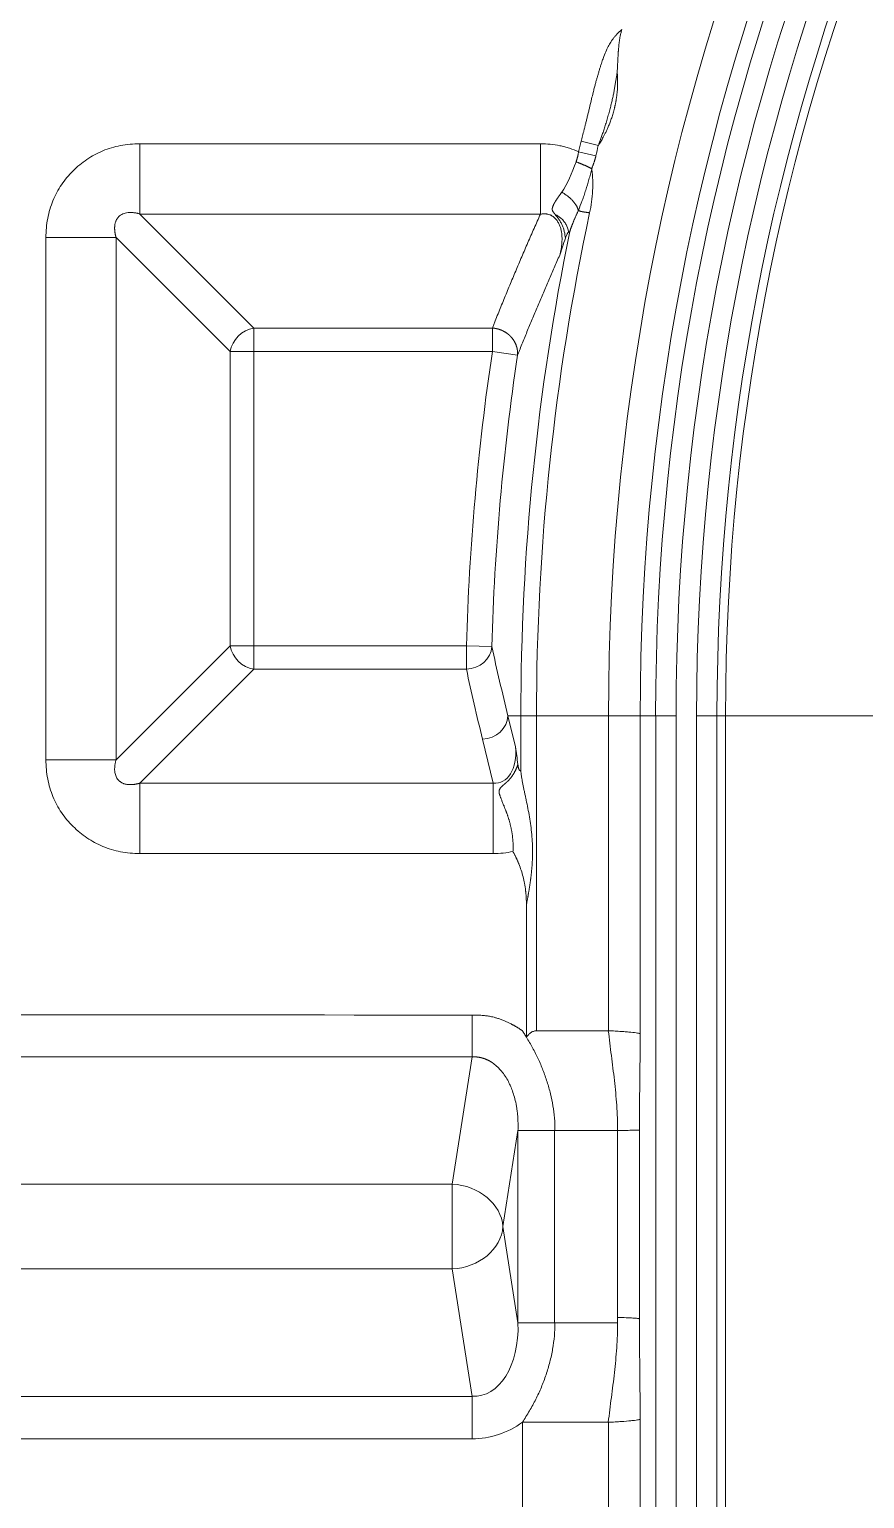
# Model space of a CAD drawing. Header units: millimetres. Extents: x 559 to 1112, y 323 to 643.
# Drawn here: x 647.7 to 664.14, y 481.92 to 510.86 of the extents above; entities that cross this region are included whole.
import ezdxf

# ---------------------------------------------------------------- set-up
doc = ezdxf.new("R2010")
doc.units = ezdxf.units.MM
doc.layers.add('core', color=7, linetype='Continuous', lineweight=20)

msp = doc.modelspace()

# ---------------------------------------------------------------- linework, layer by layer
at = {"layer": 'core', "lineweight": 13}
for p, q in [((657.761, 508.607), (649.872, 508.607)), ((657.761, 508.607), (657.761, 507.22)), ((658.853, 508.367), (658.513, 508.448)), ((658.563, 508.655), (658.902, 508.572)), ((649.872, 507.22), (657.761, 507.22)), ((649.872, 507.22), (652.115, 504.977)), ((648.023, 506.758), (648.023, 496.477)), ((649.41, 496.477), (649.41, 506.758)), ((651.653, 504.515), (649.41, 506.758)), ((652.115, 504.515), (652.115, 504.977)), ((656.814, 504.977), (652.115, 504.977)), ((656.814, 504.977), (656.814, 504.515)), ((651.653, 504.515), (651.653, 498.72)), ((651.653, 504.515), (652.115, 504.515)), ((652.115, 504.515), (656.814, 504.515)), ((652.115, 498.72), (652.115, 504.515)), ((657.309, 504.441), (656.814, 504.515)), ((649.407, 496.474), (651.653, 498.72)), ((652.115, 498.72), (651.653, 498.72)), ((652.115, 498.258), (652.115, 498.72)), ((656.303, 498.72), (652.115, 498.72)), ((656.303, 498.72), (656.303, 498.258)), ((656.803, 498.706), (656.303, 498.72)), ((652.115, 498.258), (649.872, 496.015)), ((652.115, 498.258), (656.303, 498.258)), ((657.121, 497.342), (657.272, 496.728)), ((657.121, 497.342), (657.375, 497.342)), ((657.375, 497.342), (657.375, 496.247)), ((657.683, 491.138), (657.683, 497.342)), ((659.101, 497.342), (659.101, 491.139)), ((659.725, 497.342), (660.03, 497.342)), ((659.725, 491.078), (659.725, 497.342)), ((660.03, 497.342), (660.432, 497.342)), ((660.03, 497.342), (660.03, 453.078)), ((660.432, 453.078), (660.432, 497.342)), ((660.835, 497.342), (661.237, 497.342)), ((660.835, 497.342), (660.835, 453.078)), ((661.237, 497.342), (661.406, 497.342)), ((661.237, 453.078), (661.237, 497.342)), ((661.406, 497.342), (661.406, 453.078)), ((661.406, 497.342), (668.237, 497.342)), ((656.833, 496.014), (656.621, 496.88)), ((656.833, 496.014), (649.872, 496.014)), ((656.833, 496.014), (656.833, 494.628)), ((649.873, 494.628), (656.833, 494.628)), ((657.485, 493.63), (657.485, 491.013)), ((656.414, 491.447), (656.414, 490.624)), ((637.823, 490.624), (656.414, 490.624)), ((656.022, 488.117), (656.414, 490.624)), ((657.319, 489.177), (657.022, 487.282)), ((657.319, 489.177), (658.04, 489.177)), ((657.319, 489.177), (657.319, 485.387)), ((658.038, 485.387), (658.038, 489.177)), ((659.278, 489.177), (659.278, 485.493)), ((659.71, 485.465), (659.71, 489.179)), ((656.022, 488.117), (635.748, 488.117)), ((656.022, 488.117), (656.022, 486.447)), ((657.022, 487.282), (657.319, 485.387)), ((635.748, 486.447), (656.022, 486.447)), ((656.414, 483.939), (656.022, 486.447)), ((658.038, 485.387), (657.319, 485.387)), ((656.414, 483.939), (637.823, 483.939)), ((656.414, 483.939), (656.414, 483.104)), ((657.407, 483.428), (659.097, 483.428)), ((657.407, 479.936), (657.407, 483.428)), ((659.101, 483.428), (659.101, 453.078)), ((659.725, 453.078), (659.725, 483.49)), ((637.823, 483.104), (656.414, 483.104))]:
    msp.add_line(p, q, dxfattribs=at)
for centre, radius, start, end in [((719.145, 493.318), 100.6, 102.90589, 234.03401), ((719.145, 493.318), 100.175, 102.90589, 234.02621), ((719.145, 493.318), 99.403, 102.30628, 234.05643), ((719.145, 493.318), 99.101, 102.30628, 234.08425), ((719.145, 493.318), 99.011, 102.22118, 234.09442), ((719.145, 487.282), 85.99, 123.28369, 167.55592), ((719.145, 487.282), 84.657, 122.80837, 166.81814), ((705.061, 497.342), 45.96, 90, 180), ((705.061, 497.342), 45.336, 90, 180), ((705.061, 497.342), 45.032, 90, 180), ((705.061, 497.342), 44.63, 90, 180), ((705.061, 497.342), 44.226, 90, 180), ((705.061, 497.342), 43.824, 90, 180), ((705.061, 497.342), 43.656, 90, 180), ((719.145, 487.282), 81.386, 147.85994, 164.81421), ((705.061, 497.342), 47.855, 166.3258, 166.5803), ((705.061, 497.342), 47.508, 166.3258, 166.5803), ((705.061, 497.342), 47.378, 167.9326, 180), ((705.061, 497.342), 47.686, 168.4674, 180), ((705.061, 497.342), 48.777, 171.5437, 178.3811), ((705.061, 497.342), 48.277, 171.5437, 178.3811)]:
    msp.add_arc(centre, radius, start, end, dxfattribs=at)
for centre, major_axis, ratio, start_param, end_param in [((652.115, 504.515), (0.356, 0.356), 0.854588, 0.863645, 2.277948), ((652.115, 498.72), (-0.356, 0.356), 0.854588, 0.863645, 2.277948), ((656.303, 498.72), (-0.492, -0.106), 0.915437, 1.375192, 2.878857), ((705.061, 509.483), (0, 51.523), 0.969622, 1.790417, 1.81791), ((656.621, 497.342), (-0.489, -0.12), 0.914519, 1.350722, 2.880241), ((656.749, 496.818), (-0.195, 0.797), 0.613375, 2.921519, 4.451041), ((656.749, 496.818), (-0.523, 2.137), 0.914519, 2.921519, 3.115273), ((656.022, 487.282), (0.994, -0.155), 0.826909, 0.18697, 1.699439), ((656.022, 487.282), (-0.994, -0.155), 0.826909, 1.442154, 2.954623), ((656.296, 485.528), (-0.247, 1.582), 0.628244, 3.01295, 4.525419), ((656.296, 485.528), (-0.376, 2.404), 0.826909, 3.01295, 3.535805)]:
    msp.add_ellipse(centre, major_axis=major_axis, ratio=ratio, start_param=start_param, end_param=end_param, dxfattribs=at)
for points, degree in [([(688.407, 563.599), (686.933, 563.005), (684.019, 561.732), (679.766, 559.573), (675.646, 557.171), (671.671, 554.535), (667.856, 551.672), (664.213, 548.594), (660.754, 545.31), (657.492, 541.83), (654.436, 538.168), (651.598, 534.335), (648.986, 530.344), (646.61, 526.209), (644.477, 521.943), (642.595, 517.56), (640.97, 513.076), (640.062, 510.029), (639.652, 508.493)], 3), ([(648.023, 506.758), (648.024, 506.888), (648.047, 507.141), (648.152, 507.491), (648.322, 507.806), (648.55, 508.079), (648.824, 508.308), (649.138, 508.478), (649.489, 508.583), (649.742, 508.606), (649.872, 508.607)], 3), ([(658.462, 508.253), (658.383, 508.028), (658.293, 507.815), (658.182, 507.65)], 3), ([(656.803, 498.706), (656.903, 498.251), (657.009, 497.796), (657.121, 497.342)], 3), ([(657.684, 497.342), (658.156, 497.342), (658.628, 497.342), (659.101, 497.342)], 3), ([(649.873, 494.628), (649.742, 494.628), (649.489, 494.652), (649.139, 494.757), (648.824, 494.927), (648.551, 495.155), (648.322, 495.429), (648.152, 495.743), (648.048, 496.093), (648.024, 496.346), (648.023, 496.477)], 3), ([(649.406, 496.477), (649.347, 496.477), (649.191, 496.477), (648.854, 496.477), (648.456, 496.477), (648.169, 496.477), (648.023, 496.477)], 3), ([(656.414, 491.447), (650.217, 491.451), (644.02, 491.455), (637.823, 491.459)], 3), ([(658.043, 489.177), (658.455, 489.177), (658.867, 489.177), (659.28, 489.177)], 3), ([(658.04, 485.387), (659.278, 485.387)], 1), ([(659.278, 485.493), (659.279, 485.457), (659.279, 485.422), (659.279, 485.387)], 3), ([(659.101, 483.428), (659.1, 483.428), (659.098, 483.428), (659.097, 483.428)], 3)]:
    msp.add_open_spline(points, degree=degree, dxfattribs=at)
for points, knots in [([(659.364, 510.859), (659.36, 510.855), (659.35, 510.846), (659.335, 510.833), (659.32, 510.819), (659.305, 510.804), (659.289, 510.788), (659.273, 510.771), (659.257, 510.754), (659.241, 510.736), (659.224, 510.716), (659.208, 510.696), (659.186, 510.668), (659.161, 510.632), (659.133, 510.588), (659.106, 510.543), (659.082, 510.496), (659.047, 510.425), (659.012, 510.339), (658.982, 510.25), (658.963, 510.193), (658.951, 510.155), (658.941, 510.124), (658.932, 510.093), (658.922, 510.062), (658.913, 510.031), (658.904, 510), (658.895, 509.969), (658.886, 509.939), (658.877, 509.909), (658.868, 509.878), (658.859, 509.846), (658.85, 509.813), (658.84, 509.777), (658.83, 509.74), (658.82, 509.7), (658.81, 509.659), (658.792, 509.589), (658.764, 509.472), (658.733, 509.343), (658.706, 509.231), (658.688, 509.155), (658.67, 509.082), (658.653, 509.012), (658.636, 508.945), (658.62, 508.881), (658.605, 508.82), (658.59, 508.762), (658.576, 508.707), (658.567, 508.672), (658.563, 508.655)], [0, 0, 0, 0, 0.008024, 0.016377, 0.025059, 0.034068, 0.043405, 0.053071, 0.06307, 0.073405, 0.084081, 0.095105, 0.106484, 0.128487, 0.15048, 0.172506, 0.194596, 0.216771, 0.272514, 0.311841, 0.334312, 0.348188, 0.362003, 0.375754, 0.389432, 0.403031, 0.416543, 0.429961, 0.443277, 0.456492, 0.469653, 0.483586, 0.498287, 0.513753, 0.529988, 0.547001, 0.564803, 0.583404, 0.63854, 0.716492, 0.750736, 0.783681, 0.81532, 0.845649, 0.874664, 0.902362, 0.928743, 0.953808, 0.977559, 1, 1, 1, 1]), ([(659.271, 510.006), (659.272, 510.018), (659.273, 510.041), (659.275, 510.074), (659.277, 510.107), (659.279, 510.139), (659.28, 510.17), (659.282, 510.2), (659.283, 510.229), (659.285, 510.257), (659.286, 510.285), (659.287, 510.311), (659.289, 510.337), (659.291, 510.362), (659.292, 510.387), (659.294, 510.41), (659.295, 510.433), (659.298, 510.459), (659.3, 510.488), (659.303, 510.519), (659.306, 510.55), (659.309, 510.581), (659.313, 510.612), (659.317, 510.642), (659.322, 510.673), (659.327, 510.704), (659.333, 510.735), (659.34, 510.765), (659.347, 510.797), (659.355, 510.828), (659.361, 510.849), (659.364, 510.859)], [0, 0, 0, 0, 0.040523, 0.079948, 0.118288, 0.155557, 0.191771, 0.226947, 0.261105, 0.294268, 0.326458, 0.3577, 0.388023, 0.417454, 0.446025, 0.473767, 0.500711, 0.526889, 0.564102, 0.600863, 0.637253, 0.673358, 0.709265, 0.745069, 0.780861, 0.816733, 0.852771, 0.889054, 0.925651, 0.96262, 1, 1, 1, 1]), ([(658.902, 508.572), (658.906, 508.583), (658.914, 508.605), (658.926, 508.639), (658.939, 508.674), (658.952, 508.711), (658.965, 508.75), (658.979, 508.79), (658.993, 508.831), (659.007, 508.875), (659.022, 508.92), (659.037, 508.966), (659.052, 509.014), (659.067, 509.064), (659.082, 509.115), (659.097, 509.168), (659.112, 509.222), (659.13, 509.289), (659.15, 509.366), (659.171, 509.454), (659.19, 509.54), (659.207, 509.624), (659.222, 509.706), (659.235, 509.785), (659.248, 509.861), (659.259, 509.935), (659.267, 509.983), (659.271, 510.006)], [0, 0, 0, 0, 0.023285, 0.047613, 0.072996, 0.099443, 0.126962, 0.155557, 0.185229, 0.215975, 0.24779, 0.280664, 0.314583, 0.349531, 0.385485, 0.422419, 0.460304, 0.499104, 0.56136, 0.622221, 0.681549, 0.739228, 0.79517, 0.849301, 0.90154, 0.951798, 1, 1, 1, 1]), ([(658.902, 508.572), (658.905, 508.578), (658.914, 508.591), (658.928, 508.613), (658.945, 508.641), (658.965, 508.675), (658.987, 508.716), (659.013, 508.762), (659.039, 508.815), (659.068, 508.875), (659.098, 508.942), (659.127, 509.015), (659.157, 509.097), (659.186, 509.185), (659.205, 509.254), (659.216, 509.299), (659.221, 509.32), (659.226, 509.34), (659.231, 509.362), (659.236, 509.384), (659.24, 509.407), (659.245, 509.431), (659.249, 509.455), (659.253, 509.48), (659.257, 509.505), (659.261, 509.532), (659.265, 509.559), (659.268, 509.587), (659.271, 509.615), (659.274, 509.644), (659.276, 509.674), (659.278, 509.704), (659.279, 509.735), (659.28, 509.767), (659.281, 509.799), (659.281, 509.832), (659.281, 509.866), (659.279, 509.9), (659.278, 509.935), (659.275, 509.97), (659.273, 509.994), (659.272, 510.006)], [0, 0, 0, 0, 0.01358, 0.031541, 0.053873, 0.080563, 0.111594, 0.146946, 0.186598, 0.230525, 0.278702, 0.331106, 0.387722, 0.448545, 0.513591, 0.526694, 0.540226, 0.554186, 0.568576, 0.583398, 0.598651, 0.614339, 0.630462, 0.647022, 0.664024, 0.681468, 0.699359, 0.717699, 0.736495, 0.755749, 0.775469, 0.795659, 0.816328, 0.837481, 0.859129, 0.881281, 0.903946, 0.927137, 0.950867, 0.97515, 1, 1, 1, 1]), ([(649.872, 507.224), (649.872, 507.283), (649.872, 507.361), (649.872, 507.551), (649.872, 507.776), (649.872, 508.174), (649.872, 508.461), (649.872, 508.607)], [0, 0, 0, 0, 0.25, 0.25, 0.5, 0.75, 1, 1, 1, 1]), ([(657.761, 508.607), (657.891, 508.607), (658.018, 508.594), (658.176, 508.561), (658.207, 508.554), (658.27, 508.537), (658.301, 508.528), (658.394, 508.498), (658.454, 508.475), (658.514, 508.449)], [0, 0, 0, 0, 0.5, 0.5, 0.625, 0.625, 0.75, 0.75, 1, 1, 1, 1]), ([(658.462, 508.253), (658.464, 508.257), (658.467, 508.265), (658.471, 508.278), (658.475, 508.291), (658.479, 508.304), (658.483, 508.317), (658.487, 508.33), (658.49, 508.344), (658.494, 508.358), (658.498, 508.373), (658.501, 508.387), (658.504, 508.402), (658.507, 508.417), (658.51, 508.433), (658.512, 508.443), (658.513, 508.448)], [0, 0, 0, 0, 0.064887, 0.13074, 0.19757, 0.265385, 0.334196, 0.404013, 0.474845, 0.546703, 0.619597, 0.693539, 0.768538, 0.844607, 0.921757, 1, 1, 1, 1]), ([(658.771, 508.114), (658.767, 508.096), (658.763, 508.078), (658.754, 508.042), (658.74, 507.989), (658.726, 507.935), (658.696, 507.83), (658.675, 507.76), (658.642, 507.656), (658.631, 507.622), (658.608, 507.554), (658.596, 507.521), (658.559, 507.422), (658.534, 507.357), (658.507, 507.294)], [0, 0, 0, 0, 0.0625, 0.0625, 0.125, 0.25, 0.25, 0.5, 0.5, 0.625, 0.625, 0.75, 0.75, 1, 1, 1, 1]), ([(658.73, 507.247), (658.746, 507.318), (658.758, 507.39), (658.778, 507.535), (658.784, 507.608), (658.792, 507.755), (658.792, 507.828), (658.788, 507.937), (658.785, 507.991), (658.779, 508.044), (658.776, 508.079), (658.773, 508.097), (658.771, 508.114)], [0, 0, 0, 0, 0.25, 0.25, 0.5, 0.5, 0.75, 0.75, 0.875, 0.9375, 0.9375, 1, 1, 1, 1]), ([(658.853, 508.367), (658.852, 508.362), (658.849, 508.352), (658.846, 508.337), (658.841, 508.322), (658.837, 508.306), (658.832, 508.29), (658.827, 508.274), (658.822, 508.257), (658.817, 508.241), (658.811, 508.224), (658.805, 508.206), (658.799, 508.188), (658.792, 508.17), (658.786, 508.152), (658.779, 508.133), (658.774, 508.121), (658.771, 508.114)], [0, 0, 0, 0, 0.056778, 0.11491, 0.174413, 0.235301, 0.297589, 0.36129, 0.426416, 0.49298, 0.560991, 0.63046, 0.701398, 0.773812, 0.847712, 0.923105, 1, 1, 1, 1]), ([(658.049, 507.217), (658.047, 507.219), (658.043, 507.224), (658.038, 507.231), (658.032, 507.238), (658.027, 507.245), (658.022, 507.251), (658.018, 507.257), (658.013, 507.263), (658.01, 507.269), (658.006, 507.275), (658.003, 507.281), (658, 507.287), (657.998, 507.292), (657.996, 507.298), (657.994, 507.303), (657.993, 507.308), (657.993, 507.311), (657.992, 507.313), (657.992, 507.315), (657.992, 507.318), (657.993, 507.32), (657.993, 507.323), (657.993, 507.326), (657.994, 507.329), (657.994, 507.332), (657.995, 507.336), (657.996, 507.339), (657.997, 507.343), (657.998, 507.347), (657.999, 507.351), (658, 507.355), (658.001, 507.36), (658.003, 507.364), (658.005, 507.369), (658.006, 507.374), (658.008, 507.379), (658.01, 507.385), (658.012, 507.39), (658.015, 507.396), (658.017, 507.402), (658.02, 507.408), (658.021, 507.413), (658.023, 507.416), (658.024, 507.418), (658.025, 507.42), (658.026, 507.422), (658.028, 507.425), (658.029, 507.428), (658.031, 507.431), (658.033, 507.435), (658.035, 507.439), (658.038, 507.443), (658.04, 507.447), (658.043, 507.452), (658.046, 507.457), (658.05, 507.462), (658.053, 507.468), (658.057, 507.474), (658.061, 507.48), (658.065, 507.486), (658.069, 507.493), (658.074, 507.5), (658.079, 507.508), (658.085, 507.516), (658.09, 507.524), (658.096, 507.533), (658.102, 507.542), (658.109, 507.551), (658.115, 507.56), (658.122, 507.57), (658.13, 507.581), (658.138, 507.591), (658.146, 507.602), (658.154, 507.614), (658.163, 507.626), (658.172, 507.638), (658.179, 507.646), (658.182, 507.65)], [0, 0, 0, 0, 0.015355, 0.030252, 0.044732, 0.058837, 0.072609, 0.086089, 0.099319, 0.112343, 0.125203, 0.137944, 0.150612, 0.163253, 0.175913, 0.188639, 0.201475, 0.206102, 0.211123, 0.216544, 0.222371, 0.228608, 0.235258, 0.242325, 0.249811, 0.257718, 0.266048, 0.274802, 0.283982, 0.293589, 0.303624, 0.314088, 0.324982, 0.336306, 0.348062, 0.360249, 0.372868, 0.38592, 0.399405, 0.413324, 0.427677, 0.442463, 0.457685, 0.461414, 0.465831, 0.470939, 0.476737, 0.483226, 0.490406, 0.498278, 0.506841, 0.516096, 0.526042, 0.536681, 0.548011, 0.560033, 0.572747, 0.586153, 0.600251, 0.615042, 0.630524, 0.6467, 0.663567, 0.681128, 0.699382, 0.718329, 0.737971, 0.758306, 0.779336, 0.801062, 0.823484, 0.846602, 0.870418, 0.894933, 0.920147, 0.946062, 0.972679, 1, 1, 1, 1]), ([(649.872, 507.224), (649.87, 507.224), (649.862, 507.227), (649.847, 507.231), (649.826, 507.237), (649.806, 507.241), (649.785, 507.245), (649.765, 507.248), (649.744, 507.251), (649.723, 507.252), (649.703, 507.253), (649.682, 507.253), (649.661, 507.253), (649.629, 507.251), (649.588, 507.244), (649.538, 507.228), (649.494, 507.204), (649.463, 507.179), (649.443, 507.157), (649.43, 507.14), (649.418, 507.121), (649.408, 507.102), (649.399, 507.081), (649.392, 507.059), (649.386, 507.036), (649.381, 507.012), (649.379, 506.991), (649.378, 506.974), (649.377, 506.961), (649.377, 506.948), (649.377, 506.935), (649.377, 506.923), (649.378, 506.91), (649.379, 506.897), (649.38, 506.884), (649.381, 506.871), (649.383, 506.859), (649.385, 506.846), (649.387, 506.833), (649.39, 506.82), (649.393, 506.808), (649.396, 506.795), (649.399, 506.783), (649.402, 506.77), (649.405, 506.762), (649.406, 506.758)], [0, 0, 0, 0, 0.007106, 0.033194, 0.058976, 0.084469, 0.109689, 0.134656, 0.159388, 0.183902, 0.20822, 0.232361, 0.256345, 0.280194, 0.342498, 0.398773, 0.450627, 0.500102, 0.522165, 0.544459, 0.567195, 0.590572, 0.614775, 0.639968, 0.6663, 0.693899, 0.722877, 0.73771, 0.752585, 0.767506, 0.782478, 0.797506, 0.812594, 0.827747, 0.84297, 0.858267, 0.873643, 0.889103, 0.904649, 0.920288, 0.936022, 0.951857, 0.967795, 0.983842, 1, 1, 1, 1]), ([(656.814, 504.977), (656.823, 505), (656.842, 505.047), (656.879, 505.141), (656.945, 505.305), (657.04, 505.538), (657.156, 505.819), (657.273, 506.1), (657.392, 506.38), (657.513, 506.66), (657.615, 506.894), (657.698, 507.08), (657.74, 507.174), (657.761, 507.22)], [0, 0, 0, 0, 0.03125, 0.0625, 0.125, 0.25, 0.375, 0.5, 0.625, 0.75, 0.875, 0.9375, 1, 1, 1, 1]), ([(658.14, 506.412), (658.151, 506.452), (658.16, 506.492), (658.175, 506.573), (658.18, 506.614), (658.184, 506.676), (658.185, 506.697), (658.186, 506.738), (658.186, 506.759), (658.183, 506.801), (658.182, 506.822), (658.176, 506.864), (658.173, 506.885), (658.163, 506.928), (658.157, 506.949), (658.143, 506.992), (658.134, 507.013), (658.113, 507.054), (658.101, 507.074), (658.073, 507.113), (658.057, 507.132), (658.02, 507.166), (658, 507.181), (657.972, 507.196), (657.966, 507.199), (657.955, 507.204), (657.937, 507.211), (657.919, 507.216), (657.9, 507.22), (657.894, 507.222), (657.882, 507.224), (657.863, 507.226), (657.845, 507.227), (657.821, 507.227), (657.809, 507.226), (657.784, 507.224), (657.773, 507.222), (657.761, 507.22)], [0, 0, 0, 0, 0.125, 0.125, 0.25, 0.25, 0.3125, 0.3125, 0.375, 0.375, 0.4375, 0.4375, 0.5, 0.5, 0.5625, 0.5625, 0.625, 0.625, 0.6875, 0.6875, 0.75, 0.75, 0.8125, 0.8125, 0.828125, 0.828125, 0.84375, 0.875, 0.875, 0.890625, 0.890625, 0.90625, 0.9375, 0.9375, 0.96875, 0.96875, 1, 1, 1, 1]), ([(658.507, 507.294), (658.504, 507.288), (658.498, 507.275), (658.49, 507.255), (658.481, 507.236), (658.472, 507.216), (658.464, 507.197), (658.456, 507.179), (658.448, 507.16), (658.44, 507.142), (658.432, 507.123), (658.424, 507.105), (658.417, 507.088), (658.41, 507.07), (658.403, 507.053), (658.396, 507.036), (658.389, 507.019), (658.382, 507.002), (658.376, 506.986), (658.37, 506.969), (658.364, 506.953), (658.359, 506.937), (658.353, 506.921), (658.348, 506.906), (658.343, 506.891), (658.34, 506.881), (658.338, 506.875)], [0, 0, 0, 0, 0.044447, 0.088621, 0.132526, 0.176167, 0.219547, 0.262671, 0.305541, 0.348163, 0.39054, 0.432678, 0.47458, 0.51625, 0.557694, 0.598916, 0.639921, 0.680713, 0.721297, 0.761679, 0.801863, 0.841855, 0.881659, 0.921281, 0.960726, 1, 1, 1, 1]), ([(658.507, 507.294), (658.509, 507.293), (658.513, 507.292), (658.519, 507.289), (658.525, 507.286), (658.531, 507.283), (658.538, 507.281), (658.545, 507.279), (658.552, 507.276), (658.56, 507.274), (658.567, 507.272), (658.576, 507.27), (658.584, 507.269), (658.592, 507.267), (658.603, 507.265), (658.616, 507.264), (658.631, 507.261), (658.646, 507.259), (658.662, 507.257), (658.679, 507.254), (658.696, 507.252), (658.713, 507.249), (658.725, 507.248), (658.73, 507.247)], [0, 0, 0, 0, 0.037088, 0.07448, 0.112156, 0.150095, 0.188277, 0.226683, 0.265292, 0.304086, 0.343045, 0.38215, 0.421382, 0.460724, 0.500157, 0.563115, 0.625937, 0.688623, 0.751171, 0.813584, 0.875859, 0.937998, 1, 1, 1, 1]), ([(658.049, 507.216), (658.071, 507.205), (658.114, 507.181), (658.173, 507.134), (658.226, 507.078), (658.282, 506.995), (658.307, 506.92), (658.313, 506.868), (658.314, 506.862)], [0, 0, 0, 0, 0.159592, 0.319193, 0.478794, 0.638395, 0.957598, 1, 1, 1, 1]), ([(658.049, 507.216), (658.07, 507.192), (658.097, 507.159), (658.135, 507.104), (658.147, 507.085), (658.165, 507.055), (658.17, 507.045), (658.181, 507.024), (658.185, 507.014), (658.194, 506.994), (658.198, 506.983), (658.206, 506.963), (658.21, 506.952), (658.22, 506.921), (658.226, 506.9), (658.241, 506.835), (658.248, 506.792), (658.253, 506.747)], [0, 0, 0, 0, 0.25, 0.25, 0.375, 0.375, 0.4375, 0.4375, 0.5, 0.5, 0.5625, 0.5625, 0.625, 0.625, 0.75, 0.75, 1, 1, 1, 1]), ([(648.023, 506.758), (648.169, 506.758), (648.456, 506.758), (648.854, 506.758), (649.191, 506.758), (649.347, 506.758), (649.406, 506.758)], [0, 0, 0, 0, 0.25, 0.5, 0.75, 1, 1, 1, 1]), ([(658.253, 506.748), (658.233, 506.69), (658.215, 506.633), (658.186, 506.549), (658.177, 506.522), (658.159, 506.467), (658.149, 506.439), (658.14, 506.412)], [0, 0, 0, 0, 0.5, 0.5, 0.75, 0.75, 1, 1, 1, 1]), ([(658.253, 506.747), (658.259, 506.768), (658.266, 506.785), (658.278, 506.815), (658.283, 506.826), (658.291, 506.84), (658.293, 506.844), (658.298, 506.85), (658.3, 506.853), (658.306, 506.859), (658.31, 506.861), (658.314, 506.862)], [0, 0, 0, 0, 0.25, 0.25, 0.5, 0.5, 0.625, 0.625, 0.75, 0.75, 1, 1, 1, 1]), ([(658.314, 506.862), (658.314, 506.863), (658.315, 506.863), (658.317, 506.864), (658.319, 506.864), (658.321, 506.865), (658.323, 506.866), (658.325, 506.867), (658.327, 506.868), (658.329, 506.869), (658.331, 506.87), (658.333, 506.871), (658.335, 506.873), (658.337, 506.874), (658.338, 506.875), (658.338, 506.875)], [0, 0, 0, 0, 0.061627, 0.130798, 0.207666, 0.292331, 0.384842, 0.485227, 0.573654, 0.657289, 0.736001, 0.809697, 0.878303, 0.941757, 1, 1, 1, 1]), ([(658.14, 506.412), (658.122, 506.371), (658.086, 506.289), (658.013, 506.125), (657.924, 505.92), (657.818, 505.674), (657.713, 505.428), (657.61, 505.181), (657.508, 504.935), (657.425, 504.729), (657.367, 504.585), (657.334, 504.503), (657.317, 504.462), (657.309, 504.441)], [0, 0, 0, 0, 0.0625, 0.125, 0.25, 0.375, 0.5, 0.625, 0.75, 0.875, 0.9375, 0.96875, 1, 1, 1, 1]), ([(657.309, 504.441), (657.309, 504.445), (657.31, 504.451), (657.311, 504.461), (657.311, 504.471), (657.311, 504.481), (657.311, 504.491), (657.311, 504.501), (657.31, 504.511), (657.309, 504.521), (657.308, 504.531), (657.307, 504.541), (657.305, 504.551), (657.304, 504.561), (657.302, 504.571), (657.3, 504.58), (657.298, 504.59), (657.295, 504.6), (657.292, 504.609), (657.289, 504.618), (657.286, 504.628), (657.283, 504.637), (657.28, 504.646), (657.276, 504.655), (657.272, 504.664), (657.268, 504.673), (657.264, 504.682), (657.26, 504.691), (657.255, 504.699), (657.251, 504.708), (657.246, 504.716), (657.241, 504.724), (657.236, 504.733), (657.23, 504.741), (657.225, 504.749), (657.219, 504.756), (657.214, 504.764), (657.208, 504.772), (657.202, 504.779), (657.196, 504.786), (657.19, 504.794), (657.184, 504.801), (657.177, 504.808), (657.171, 504.815), (657.164, 504.821), (657.157, 504.828), (657.15, 504.834), (657.143, 504.841), (657.136, 504.847), (657.129, 504.853), (657.122, 504.859), (657.115, 504.864), (657.107, 504.87), (657.1, 504.876), (657.092, 504.881), (657.084, 504.886), (657.077, 504.891), (657.069, 504.896), (657.061, 504.901), (657.053, 504.906), (657.045, 504.91), (657.036, 504.915), (657.028, 504.919), (657.02, 504.923), (657.012, 504.927), (657.003, 504.931), (656.995, 504.935), (656.986, 504.938), (656.977, 504.942), (656.969, 504.945), (656.96, 504.948), (656.951, 504.951), (656.942, 504.954), (656.934, 504.956), (656.925, 504.959), (656.916, 504.961), (656.907, 504.963), (656.898, 504.965), (656.888, 504.967), (656.879, 504.969), (656.87, 504.971), (656.861, 504.972), (656.852, 504.973), (656.842, 504.975), (656.833, 504.976), (656.824, 504.976), (656.817, 504.977), (656.814, 504.977)], [0, 0, 0, 0, 0.013377, 0.026704, 0.039981, 0.053207, 0.066383, 0.079507, 0.09258, 0.105601, 0.118571, 0.13149, 0.144356, 0.157171, 0.169934, 0.182645, 0.195306, 0.207914, 0.220472, 0.232979, 0.245436, 0.257843, 0.2702, 0.282507, 0.294766, 0.306977, 0.31914, 0.331255, 0.343324, 0.355348, 0.367326, 0.379259, 0.391149, 0.402997, 0.414802, 0.426566, 0.43829, 0.449974, 0.46162, 0.473229, 0.484801, 0.496338, 0.507841, 0.519311, 0.530749, 0.542156, 0.553534, 0.564883, 0.576205, 0.587501, 0.598773, 0.610021, 0.621247, 0.632453, 0.643639, 0.654807, 0.665959, 0.677096, 0.688219, 0.69933, 0.71043, 0.72152, 0.732602, 0.743678, 0.754749, 0.765816, 0.776881, 0.787946, 0.799011, 0.810079, 0.821151, 0.832228, 0.843311, 0.854403, 0.865505, 0.876617, 0.887743, 0.898882, 0.910037, 0.921208, 0.932398, 0.943608, 0.954839, 0.966092, 0.977369, 0.988671, 1, 1, 1, 1]), ([(657.375, 497.342), (657.382, 497.342), (657.393, 497.342), (657.426, 497.342), (657.448, 497.342), (657.5, 497.342), (657.531, 497.342), (657.601, 497.342), (657.641, 497.342), (657.684, 497.342)], [0, 0, 0, 0, 0.25, 0.25, 0.5, 0.5, 0.75, 0.75, 1, 1, 1, 1]), ([(659.101, 497.342), (659.193, 497.342), (659.277, 497.342), (659.425, 497.342), (659.49, 497.342), (659.596, 497.342), (659.639, 497.342), (659.7, 497.342), (659.718, 497.342), (659.725, 497.342)], [0, 0, 0, 0, 0.25, 0.25, 0.5, 0.5, 0.75, 0.75, 1, 1, 1, 1]), ([(657.272, 496.728), (657.279, 496.672), (657.287, 496.616), (657.302, 496.502), (657.309, 496.444), (657.317, 496.385)], [0, 0, 0, 0, 0.5, 0.5, 1, 1, 1, 1]), ([(649.406, 496.476), (649.404, 496.469), (649.399, 496.454), (649.394, 496.432), (649.389, 496.409), (649.385, 496.386), (649.381, 496.364), (649.379, 496.341), (649.377, 496.318), (649.377, 496.295), (649.377, 496.272), (649.379, 496.242), (649.384, 496.205), (649.396, 496.164), (649.412, 496.127), (649.432, 496.093), (649.454, 496.068), (649.474, 496.05), (649.491, 496.038), (649.509, 496.026), (649.529, 496.016), (649.549, 496.007), (649.571, 496), (649.594, 495.994), (649.619, 495.99), (649.639, 495.988), (649.656, 495.986), (649.669, 495.986), (649.682, 495.986), (649.695, 495.986), (649.708, 495.986), (649.721, 495.987), (649.733, 495.987), (649.746, 495.989), (649.759, 495.99), (649.772, 495.992), (649.784, 495.994), (649.797, 495.996), (649.81, 495.999), (649.822, 496.001), (649.835, 496.004), (649.847, 496.007), (649.86, 496.011), (649.868, 496.013), (649.872, 496.015)], [0, 0, 0, 0, 0.02899, 0.057608, 0.085878, 0.113826, 0.141476, 0.168857, 0.195994, 0.222917, 0.249655, 0.276237, 0.327004, 0.373639, 0.416933, 0.45787, 0.497611, 0.519581, 0.541832, 0.564577, 0.588014, 0.612324, 0.63767, 0.664195, 0.692024, 0.721266, 0.736208, 0.751191, 0.766219, 0.781297, 0.796429, 0.811619, 0.826873, 0.842194, 0.857586, 0.873054, 0.888602, 0.904233, 0.919952, 0.935763, 0.95167, 0.967676, 0.983784, 1, 1, 1, 1]), ([(657.22, 494.669), (657.221, 494.679), (657.222, 494.699), (657.223, 494.73), (657.223, 494.759), (657.223, 494.789), (657.222, 494.818), (657.221, 494.847), (657.219, 494.876), (657.217, 494.905), (657.214, 494.933), (657.211, 494.961), (657.208, 494.988), (657.204, 495.015), (657.2, 495.042), (657.195, 495.068), (657.19, 495.094), (657.185, 495.12), (657.18, 495.145), (657.174, 495.17), (657.168, 495.195), (657.162, 495.219), (657.155, 495.243), (657.149, 495.267), (657.142, 495.29), (657.135, 495.313), (657.128, 495.335), (657.121, 495.357), (657.114, 495.379), (657.106, 495.401), (657.099, 495.422), (657.092, 495.442), (657.084, 495.462), (657.076, 495.482), (657.067, 495.506), (657.056, 495.534), (657.043, 495.566), (657.03, 495.599), (657.016, 495.633), (657.004, 495.664), (656.993, 495.691), (656.985, 495.713), (656.977, 495.732), (656.971, 495.749), (656.966, 495.764), (656.961, 495.777), (656.958, 495.788), (656.955, 495.797), (656.952, 495.804), (656.951, 495.809), (656.949, 495.816), (656.948, 495.826), (656.947, 495.837), (656.947, 495.849), (656.948, 495.859), (656.949, 495.869), (656.951, 495.879), (656.954, 495.888), (656.958, 495.897), (656.963, 495.906), (656.968, 495.914), (656.974, 495.922), (656.98, 495.93), (656.987, 495.938), (656.995, 495.945), (657.003, 495.953), (657.01, 495.959), (657.016, 495.965), (657.021, 495.969), (657.026, 495.973), (657.031, 495.977), (657.036, 495.982), (657.042, 495.986), (657.047, 495.99), (657.052, 495.995), (657.058, 496), (657.063, 496.004), (657.069, 496.009), (657.074, 496.014), (657.08, 496.019), (657.085, 496.024), (657.091, 496.029), (657.097, 496.035), (657.103, 496.04), (657.109, 496.046), (657.114, 496.051), (657.12, 496.057), (657.126, 496.063), (657.132, 496.069), (657.139, 496.076), (657.145, 496.082), (657.151, 496.089), (657.157, 496.096), (657.163, 496.103), (657.169, 496.111), (657.176, 496.118), (657.182, 496.126), (657.188, 496.134), (657.195, 496.143), (657.201, 496.151), (657.207, 496.16), (657.213, 496.169), (657.22, 496.178), (657.226, 496.188), (657.232, 496.198), (657.238, 496.208), (657.244, 496.219), (657.25, 496.23), (657.256, 496.241), (657.262, 496.252), (657.268, 496.264), (657.274, 496.276), (657.28, 496.288), (657.286, 496.301), (657.291, 496.314), (657.297, 496.328), (657.302, 496.342), (657.307, 496.356), (657.312, 496.37), (657.315, 496.38), (657.317, 496.385)], [0, 0, 0, 0, 0.014032, 0.027941, 0.041731, 0.055408, 0.068977, 0.082441, 0.095806, 0.109074, 0.12225, 0.135337, 0.148338, 0.161257, 0.174097, 0.186859, 0.199547, 0.212162, 0.224707, 0.237184, 0.249594, 0.261938, 0.27422, 0.286439, 0.298596, 0.310694, 0.322733, 0.334714, 0.346637, 0.358504, 0.370315, 0.38207, 0.393772, 0.405418, 0.417012, 0.435546, 0.455238, 0.476088, 0.498096, 0.521262, 0.53762, 0.552599, 0.5662, 0.578424, 0.58927, 0.598739, 0.606831, 0.613545, 0.618881, 0.622841, 0.625425, 0.634621, 0.643443, 0.651909, 0.660039, 0.667854, 0.675377, 0.682634, 0.689654, 0.696467, 0.703105, 0.709605, 0.716001, 0.722332, 0.728635, 0.734948, 0.741308, 0.744756, 0.748216, 0.751692, 0.755185, 0.758699, 0.762236, 0.765798, 0.769388, 0.773008, 0.776661, 0.78035, 0.784076, 0.787843, 0.791652, 0.795507, 0.79941, 0.803363, 0.807368, 0.811429, 0.815548, 0.819726, 0.823968, 0.828275, 0.832649, 0.837094, 0.841612, 0.846205, 0.850876, 0.855628, 0.860462, 0.865382, 0.87039, 0.875488, 0.88068, 0.885967, 0.891352, 0.896837, 0.902425, 0.908118, 0.913918, 0.919828, 0.925849, 0.931985, 0.938236, 0.944605, 0.951093, 0.957703, 0.964436, 0.971294, 0.978278, 0.98539, 0.99263, 1, 1, 1, 1]), ([(657.375, 496.247), (657.375, 496.248), (657.374, 496.25), (657.372, 496.252), (657.371, 496.253), (657.37, 496.255), (657.368, 496.256), (657.367, 496.257), (657.366, 496.258), (657.365, 496.258), (657.364, 496.259), (657.364, 496.259), (657.363, 496.26), (657.362, 496.26), (657.362, 496.261), (657.361, 496.261), (657.361, 496.261), (657.361, 496.262), (657.36, 496.262), (657.36, 496.262), (657.359, 496.262), (657.358, 496.263), (657.357, 496.263), (657.356, 496.264), (657.355, 496.264), (657.354, 496.265), (657.353, 496.265), (657.352, 496.266), (657.351, 496.266), (657.351, 496.267), (657.35, 496.268), (657.349, 496.269), (657.348, 496.27), (657.347, 496.271), (657.347, 496.272), (657.346, 496.273), (657.345, 496.274), (657.344, 496.275), (657.342, 496.278), (657.341, 496.28), (657.339, 496.283), (657.337, 496.287), (657.335, 496.291), (657.334, 496.296), (657.332, 496.302), (657.33, 496.308), (657.329, 496.314), (657.327, 496.32), (657.325, 496.327), (657.324, 496.335), (657.322, 496.345), (657.32, 496.357), (657.319, 496.37), (657.317, 496.38), (657.317, 496.385)], [0, 0, 0, 0, 0.026002, 0.050523, 0.073564, 0.09513, 0.115225, 0.133854, 0.151021, 0.166733, 0.180997, 0.193824, 0.205223, 0.215206, 0.223784, 0.23097, 0.236771, 0.241197, 0.244254, 0.245946, 0.26363, 0.280912, 0.297797, 0.314287, 0.330389, 0.346108, 0.361454, 0.376434, 0.391059, 0.405338, 0.419277, 0.432886, 0.446169, 0.459136, 0.471795, 0.484154, 0.496216, 0.51995, 0.544632, 0.570281, 0.596905, 0.62452, 0.653153, 0.682837, 0.713609, 0.745505, 0.768449, 0.793709, 0.821375, 0.851551, 0.884364, 0.919949, 0.958448, 1, 1, 1, 1]), ([(657.375, 496.247), (657.376, 496.238), (657.378, 496.219), (657.382, 496.19), (657.386, 496.161), (657.39, 496.13), (657.395, 496.1), (657.401, 496.068), (657.407, 496.037), (657.413, 496.004), (657.419, 495.971), (657.426, 495.937), (657.433, 495.903), (657.441, 495.868), (657.448, 495.832), (657.456, 495.796), (657.464, 495.76), (657.48, 495.681), (657.506, 495.56), (657.538, 495.393), (657.566, 495.224), (657.587, 495.049), (657.601, 494.869), (657.606, 494.715), (657.605, 494.591), (657.602, 494.498), (657.597, 494.406), (657.591, 494.337), (657.587, 494.29), (657.585, 494.266), (657.582, 494.242), (657.58, 494.217), (657.577, 494.193), (657.574, 494.169), (657.571, 494.145), (657.568, 494.121), (657.565, 494.097), (657.562, 494.073), (657.558, 494.05), (657.555, 494.026), (657.551, 494.002), (657.548, 493.979), (657.544, 493.955), (657.54, 493.931), (657.536, 493.908), (657.532, 493.884), (657.528, 493.861), (657.524, 493.838), (657.52, 493.814), (657.516, 493.791), (657.512, 493.768), (657.507, 493.745), (657.503, 493.722), (657.499, 493.699), (657.494, 493.676), (657.49, 493.653), (657.487, 493.638), (657.485, 493.63)], [0, 0, 0, 0, 0.013586, 0.027229, 0.040934, 0.054706, 0.06855, 0.082471, 0.096474, 0.110562, 0.124741, 0.139015, 0.153388, 0.167864, 0.182449, 0.197145, 0.211957, 0.226889, 0.291068, 0.354363, 0.417113, 0.479667, 0.545715, 0.612199, 0.645527, 0.678704, 0.71159, 0.744842, 0.753644, 0.76244, 0.771231, 0.780016, 0.788796, 0.797572, 0.806346, 0.815117, 0.823886, 0.832655, 0.841423, 0.850191, 0.858961, 0.867732, 0.876506, 0.885283, 0.894065, 0.90285, 0.911641, 0.920439, 0.929243, 0.938054, 0.946873, 0.955702, 0.96454, 0.973388, 0.982247, 0.991117, 1, 1, 1, 1]), ([(649.873, 494.628), (649.873, 494.775), (649.873, 495.065), (649.872, 495.465), (649.872, 495.802), (649.872, 495.956), (649.872, 496.015)], [0, 0, 0, 0, 0.25, 0.5, 0.75, 1, 1, 1, 1]), ([(657.22, 494.669), (657.224, 494.662), (657.231, 494.649), (657.242, 494.628), (657.253, 494.608), (657.263, 494.589), (657.272, 494.569), (657.281, 494.55), (657.29, 494.531), (657.299, 494.513), (657.307, 494.494), (657.315, 494.477), (657.322, 494.459), (657.329, 494.442), (657.35, 494.389), (657.383, 494.298), (657.419, 494.17), (657.448, 494.038), (657.463, 493.945), (657.469, 493.891), (657.471, 493.878), (657.473, 493.861), (657.475, 493.841), (657.477, 493.816), (657.479, 493.787), (657.481, 493.754), (657.483, 493.716), (657.485, 493.675), (657.485, 493.645), (657.485, 493.63)], [0, 0, 0, 0, 0.021517, 0.04268, 0.063481, 0.083909, 0.103955, 0.123607, 0.142854, 0.161684, 0.180086, 0.198047, 0.215556, 0.232603, 0.249179, 0.373521, 0.498979, 0.617747, 0.749414, 0.757542, 0.769346, 0.78485, 0.804084, 0.827084, 0.85389, 0.884543, 0.919086, 0.95756, 1, 1, 1, 1]), ([(657.408, 491.136), (657.402, 491.14), (657.391, 491.148), (657.375, 491.159), (657.358, 491.171), (657.342, 491.181), (657.326, 491.192), (657.31, 491.201), (657.294, 491.211), (657.279, 491.22), (657.263, 491.229), (657.249, 491.237), (657.234, 491.246), (657.22, 491.253), (657.205, 491.261), (657.192, 491.268), (657.165, 491.282), (657.123, 491.302), (657.065, 491.328), (657.002, 491.354), (656.938, 491.377), (656.877, 491.396), (656.823, 491.41), (656.777, 491.42), (656.738, 491.427), (656.706, 491.431), (656.672, 491.436), (656.634, 491.44), (656.59, 491.443), (656.549, 491.445), (656.511, 491.446), (656.476, 491.446), (656.444, 491.447), (656.424, 491.447), (656.414, 491.447)], [0, 0, 0, 0, 0.019522, 0.038672, 0.057448, 0.075851, 0.093879, 0.111533, 0.128813, 0.145717, 0.162244, 0.178395, 0.194168, 0.209563, 0.224579, 0.239217, 0.253475, 0.309671, 0.369955, 0.434337, 0.50282, 0.562193, 0.614282, 0.659064, 0.696531, 0.726685, 0.74953, 0.793661, 0.834994, 0.873535, 0.909295, 0.942285, 0.972515, 1, 1, 1, 1]), ([(657.485, 491.013), (657.478, 491.023), (657.465, 491.044), (657.446, 491.075), (657.427, 491.106), (657.414, 491.126), (657.408, 491.136)], [0, 0, 0, 0, 0.256437, 0.508566, 0.756411, 1, 1, 1, 1]), ([(657.485, 491.013), (657.496, 491.029), (657.509, 491.045), (657.537, 491.074), (657.552, 491.087), (657.576, 491.105), (657.585, 491.11), (657.603, 491.119), (657.621, 491.128), (657.641, 491.133), (657.662, 491.137), (657.673, 491.138), (657.683, 491.138)], [0, 0, 0, 0, 0.25, 0.25, 0.5, 0.5, 0.625, 0.625, 0.75, 0.875, 0.875, 1, 1, 1, 1]), ([(657.683, 491.138), (657.919, 491.138), (658.155, 491.139), (658.627, 491.139), (658.863, 491.139), (659.099, 491.139)], [0, 0, 0, 0, 0.5, 0.5, 1, 1, 1, 1]), ([(659.28, 489.177), (659.28, 489.259), (659.278, 489.341), (659.272, 489.506), (659.268, 489.588), (659.257, 489.752), (659.25, 489.834), (659.235, 489.997), (659.226, 490.079), (659.208, 490.242), (659.198, 490.323), (659.178, 490.486), (659.168, 490.568), (659.147, 490.731), (659.137, 490.812), (659.116, 490.976), (659.107, 491.057), (659.097, 491.139)], [0, 0, 0, 0, 0.125, 0.125, 0.25, 0.25, 0.375, 0.375, 0.5, 0.5, 0.625, 0.625, 0.75, 0.75, 0.875, 0.875, 1, 1, 1, 1]), ([(659.725, 491.078), (659.725, 491.078), (659.724, 491.078), (659.723, 491.079), (659.723, 491.079), (659.723, 491.079), (659.721, 491.08), (659.717, 491.082), (659.711, 491.084), (659.697, 491.088), (659.684, 491.091), (659.639, 491.099), (659.597, 491.104), (659.53, 491.111), (659.515, 491.112), (659.486, 491.115), (659.47, 491.116), (659.422, 491.12), (659.353, 491.125), (659.274, 491.13), (659.19, 491.135), (659.146, 491.137), (659.099, 491.139)], [0, 0, 0, 0, 0.015625, 0.015625, 0.023437, 0.023437, 0.03125, 0.0625, 0.125, 0.125, 0.25, 0.25, 0.5, 0.5, 0.5625, 0.5625, 0.625, 0.625, 0.75, 0.875, 0.875, 1, 1, 1, 1]), ([(659.725, 491.078), (659.725, 490.998), (659.724, 490.918), (659.723, 490.759), (659.723, 490.68), (659.721, 490.522), (659.72, 490.443), (659.719, 490.286), (659.718, 490.207), (659.716, 490.051), (659.714, 489.894), (659.713, 489.737), (659.711, 489.579), (659.711, 489.5), (659.71, 489.38), (659.71, 489.34), (659.71, 489.26), (659.71, 489.219), (659.71, 489.179)], [0, 0, 0, 0, 0.125, 0.125, 0.25, 0.25, 0.375, 0.375, 0.5, 0.5, 0.625, 0.75, 0.75, 0.875, 0.875, 0.9375, 0.9375, 1, 1, 1, 1]), ([(658.047, 489.177), (658.047, 489.34), (658.033, 489.501), (657.994, 489.74), (657.977, 489.819), (657.948, 489.937), (657.938, 489.976), (657.916, 490.054), (657.905, 490.093), (657.868, 490.21), (657.84, 490.286), (657.782, 490.437), (657.75, 490.512), (657.682, 490.658), (657.645, 490.73), (657.568, 490.873), (657.527, 490.943), (657.484, 491.012)], [0, 0, 0, 0, 0.25, 0.25, 0.375, 0.375, 0.4375, 0.4375, 0.5, 0.5, 0.625, 0.625, 0.75, 0.75, 0.875, 0.875, 1, 1, 1, 1]), ([(657.319, 489.177), (657.319, 489.194), (657.32, 489.227), (657.321, 489.277), (657.32, 489.325), (657.318, 489.372), (657.316, 489.417), (657.313, 489.461), (657.309, 489.504), (657.304, 489.545), (657.299, 489.585), (657.293, 489.623), (657.287, 489.66), (657.274, 489.729), (657.251, 489.827), (657.212, 489.95), (657.168, 490.062), (657.115, 490.169), (657.053, 490.27), (656.98, 490.364), (656.902, 490.443), (656.842, 490.49), (656.806, 490.514), (656.796, 490.521), (656.785, 490.528), (656.774, 490.534), (656.763, 490.541), (656.752, 490.547), (656.741, 490.552), (656.73, 490.558), (656.719, 490.563), (656.708, 490.569), (656.696, 490.573), (656.685, 490.578), (656.674, 490.583), (656.662, 490.587), (656.651, 490.591), (656.639, 490.595), (656.628, 490.598), (656.616, 490.602), (656.605, 490.605), (656.593, 490.608), (656.581, 490.61), (656.569, 490.613), (656.558, 490.615), (656.546, 490.617), (656.534, 490.619), (656.522, 490.62), (656.51, 490.622), (656.498, 490.623), (656.486, 490.624), (656.474, 490.624), (656.462, 490.625), (656.45, 490.625), (656.438, 490.625), (656.426, 490.625), (656.418, 490.624), (656.414, 490.624)], [0, 0, 0, 0, 0.027361, 0.053982, 0.079862, 0.105002, 0.129402, 0.153064, 0.175987, 0.198172, 0.21962, 0.240331, 0.260307, 0.279549, 0.353156, 0.421728, 0.485352, 0.544138, 0.610285, 0.67186, 0.729244, 0.782902, 0.789452, 0.795966, 0.802445, 0.808891, 0.815304, 0.821687, 0.828041, 0.834366, 0.840665, 0.846938, 0.853188, 0.859415, 0.865622, 0.871809, 0.877978, 0.884131, 0.89027, 0.896394, 0.902508, 0.90861, 0.914705, 0.920792, 0.926874, 0.932951, 0.939027, 0.945102, 0.951177, 0.957255, 0.963337, 0.969424, 0.975519, 0.981622, 0.987736, 0.993861, 1, 1, 1, 1]), ([(659.28, 489.177), (659.344, 489.177), (659.401, 489.177), (659.503, 489.177), (659.547, 489.178), (659.62, 489.178), (659.649, 489.178), (659.691, 489.179), (659.704, 489.179), (659.71, 489.179)], [0, 0, 0, 0, 0.25, 0.25, 0.5, 0.5, 0.75, 0.75, 1, 1, 1, 1]), ([(657.407, 483.428), (657.43, 483.465), (657.453, 483.503), (657.499, 483.577), (657.522, 483.615), (657.566, 483.69), (657.588, 483.728), (657.63, 483.804), (657.65, 483.843), (657.709, 483.96), (657.745, 484.039), (657.812, 484.2), (657.843, 484.281), (657.899, 484.447), (657.924, 484.531), (657.968, 484.7), (657.986, 484.786), (658.016, 484.956), (658.028, 485.042), (658.042, 485.214), (658.045, 485.3), (658.044, 485.387)], [0, 0, 0, 0, 0.0625, 0.0625, 0.125, 0.125, 0.1875, 0.1875, 0.25, 0.25, 0.375, 0.375, 0.5, 0.5, 0.625, 0.625, 0.75, 0.75, 0.875, 0.875, 1, 1, 1, 1]), ([(659.097, 483.428), (659.115, 483.592), (659.136, 483.754), (659.168, 483.998), (659.179, 484.08), (659.199, 484.242), (659.209, 484.324), (659.227, 484.487), (659.244, 484.65), (659.257, 484.813), (659.274, 485.059), (659.28, 485.223), (659.279, 485.387)], [0, 0, 0, 0, 0.25, 0.25, 0.375, 0.375, 0.5, 0.5, 0.625, 0.75, 0.75, 1, 1, 1, 1]), ([(659.278, 485.493), (659.343, 485.491), (659.4, 485.489), (659.502, 485.485), (659.546, 485.483), (659.62, 485.478), (659.649, 485.476), (659.68, 485.472), (659.693, 485.47), (659.703, 485.468), (659.706, 485.467), (659.708, 485.466), (659.708, 485.466), (659.708, 485.466), (659.709, 485.466), (659.709, 485.465), (659.71, 485.465)], [0, 0, 0, 0, 0.25, 0.25, 0.5, 0.5, 0.75, 0.75, 0.875, 0.9375, 0.96875, 0.96875, 0.976563, 0.976563, 0.984375, 1, 1, 1, 1]), ([(659.725, 483.49), (659.725, 483.573), (659.724, 483.656), (659.723, 483.822), (659.722, 483.904), (659.721, 484.068), (659.72, 484.15), (659.718, 484.313), (659.717, 484.395), (659.716, 484.558), (659.715, 484.64), (659.713, 484.803), (659.712, 484.885), (659.71, 485.131), (659.709, 485.297), (659.71, 485.465)], [0, 0, 0, 0, 0.125, 0.125, 0.25, 0.25, 0.375, 0.375, 0.5, 0.5, 0.625, 0.625, 0.75, 0.75, 1, 1, 1, 1]), ([(659.725, 483.49), (659.725, 483.49), (659.724, 483.489), (659.723, 483.489), (659.723, 483.489), (659.723, 483.488), (659.721, 483.487), (659.717, 483.485), (659.711, 483.483), (659.697, 483.479), (659.672, 483.474), (659.636, 483.469), (659.605, 483.465), (659.593, 483.463), (659.569, 483.461), (659.557, 483.459), (659.49, 483.453), (659.426, 483.447), (659.315, 483.44), (659.276, 483.437), (659.213, 483.434), (659.191, 483.433), (659.147, 483.43), (659.124, 483.429), (659.101, 483.428)], [0, 0, 0, 0, 0.015625, 0.015625, 0.023438, 0.023438, 0.03125, 0.0625, 0.125, 0.125, 0.25, 0.375, 0.375, 0.4375, 0.4375, 0.5, 0.5, 0.75, 0.75, 0.875, 0.875, 0.9375, 0.9375, 1, 1, 1, 1])]:
    msp.add_open_spline(points, degree=3, knots=knots, dxfattribs=at)
for points, weights in [([(658.462, 508.253), (658.581, 508.207), (658.689, 508.158), (658.771, 508.114)], [1.00000021905, 0.954799380418, 0.954799307015, 0.999999998844]), ([(658.182, 507.65), (658.353, 507.557), (658.473, 507.426), (658.507, 507.294)], [0.998518110322, 0.900854748432, 0.901348711659, 1])]:
    msp.add_rational_spline(points, weights, degree=3, dxfattribs=at)

doc.saveas('drawing.dxf')
